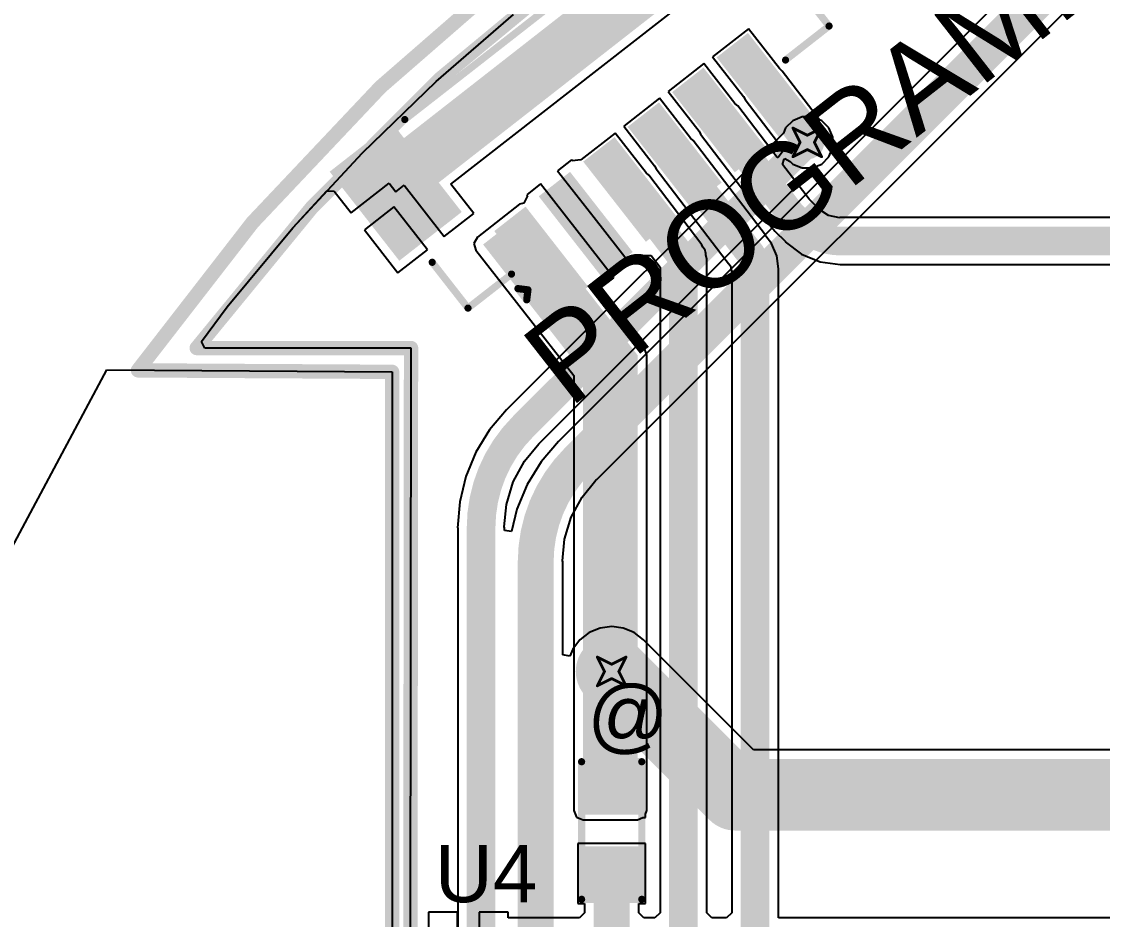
# Model space of a CAD drawing. Header units: millimetres. Extents: x -41 to 155, y -111 to 87.
# Drawn here: x -29.83 to -10.69, y 9.7 to 25.61 of the extents above; entities that cross this region are included whole.
import ezdxf

# ---------------------------------------------------------------- set-up
doc = ezdxf.new("R2010")
doc.units = ezdxf.units.MM
for name, color, linetype in [('BottomLayer', 5, 'Continuous'), ('DrillDrawing', 1, 'Continuous'), ('Mechanical1', 6, 'Continuous'), ('Mechanical2', 216, 'Continuous'), ('MultiLayer', 9, 'Continuous'), ('TopLayer', 1, 'Continuous'), ('TopOverlay', 2, 'Continuous'), ('TopPaste', 8, 'Continuous'), ('TopSolder', 216, 'Continuous'), ('ViaHoleLayer', 16, 'Continuous')]:
    doc.layers.add(name, color=color, linetype=linetype)
doc.styles.add('Arial', font='', dxfattribs={"height": 0.2})
doc.styles.get('Arial').set_extended_font_data('Arial')

# ---------------------------------------------------------------- blocks, each defined once
blk = doc.blocks.new('R___0603_37')
at = {"layer": 'TopLayer'}
for points in [[(-0.381, 0.444), (-0.381, -0.445), (-1.143, -0.445), (-1.143, 0.444)], [(1.143, 0.444), (1.143, -0.445), (0.381, -0.445), (0.381, 0.444)]]:
    blk.add_hatch(color=1, dxfattribs=at).paths.add_polyline_path(points)
at = {"layer": 'TopPaste'}
for points in [[(-0.381, 0.444), (-0.381, -0.445), (-1.143, -0.445), (-1.143, 0.444)], [(1.143, 0.444), (1.143, -0.445), (0.381, -0.445), (0.381, 0.444)]]:
    blk.add_hatch(color=8, dxfattribs=at).paths.add_polyline_path(points)
at = {"layer": 'TopSolder'}
for points in [[(-0.279, 0.546), (-0.279, -0.546), (-1.245, -0.546), (-1.245, 0.546)], [(1.245, 0.546), (1.245, -0.546), (0.279, -0.546), (0.279, 0.546)]]:
    blk.add_hatch(color=216, dxfattribs=at).paths.add_polyline_path(points)
at = {"layer": 'TopOverlay', "const_width": 0.127}
for points in [[(-1.219, 0.533), (1.219, 0.533)], [(-1.219, 0.533), (-1.219, -0.533)], [(1.219, 0.533), (1.219, -0.533)], [(-1.219, -0.533), (1.219, -0.533)]]:
    blk.add_lwpolyline(points, dxfattribs=at)
at = {"layer": 'TopOverlay', "const_width": 0.0635}
for points in [[(-1.251, 0.533, 1), (-1.187, 0.533, 1)], [(-1.251, 0.533, 1), (-1.187, 0.533, 1)], [(1.187, 0.533, 1), (1.251, 0.533, 1)], [(1.187, 0.533, 1), (1.251, 0.533, 1)], [(-1.251, -0.533, 1), (-1.187, -0.533, 1)], [(-1.251, -0.533, 1), (-1.187, -0.533, 1)], [(1.187, -0.533, 1), (1.251, -0.533, 1)], [(1.187, -0.533, 1), (1.251, -0.533, 1)]]:
    blk.add_lwpolyline(points, format="xyb", close=True, dxfattribs=at)
blk = doc.blocks.new('V________T______93')
at = {"layer": 'TopLayer'}
for points in [[(-4.4, 2.162), (-3.2, 2.162), (-3.2, 0.362), (-4.4, 0.362)], [(3.2, 2.162), (4.4, 2.162), (4.4, 0.362), (3.2, 0.362)], [(-2.75, -0.463), (-2.25, -0.463), (-2.25, -2.063), (-2.75, -2.063)], [(-1.75, -0.463), (-1.25, -0.463), (-1.25, -2.063), (-1.75, -2.063)], [(-0.75, -0.463), (-0.25, -0.463), (-0.25, -2.063), (-0.75, -2.063)], [(0.25, -0.463), (0.75, -0.463), (0.75, -2.063), (0.25, -2.063)], [(1.25, -0.463), (1.75, -0.463), (1.75, -2.063), (1.25, -2.063)], [(2.25, -0.463), (2.75, -0.463), (2.75, -2.063), (2.25, -2.063)]]:
    blk.add_hatch(color=1, dxfattribs=at).paths.add_polyline_path(points)
at = {"layer": 'TopPaste'}
for points in [[(-4.4, 2.162), (-3.2, 2.162), (-3.2, 0.362), (-4.4, 0.362)], [(3.2, 2.162), (4.4, 2.162), (4.4, 0.362), (3.2, 0.362)], [(-2.75, -0.463), (-2.25, -0.463), (-2.25, -2.063), (-2.75, -2.063)], [(-1.75, -0.463), (-1.25, -0.463), (-1.25, -2.063), (-1.75, -2.063)], [(-0.75, -0.463), (-0.25, -0.463), (-0.25, -2.063), (-0.75, -2.063)], [(0.25, -0.463), (0.75, -0.463), (0.75, -2.063), (0.25, -2.063)], [(1.25, -0.463), (1.75, -0.463), (1.75, -2.063), (1.25, -2.063)], [(2.25, -0.463), (2.75, -0.463), (2.75, -2.063), (2.25, -2.063)]]:
    blk.add_hatch(color=8, dxfattribs=at).paths.add_polyline_path(points)
at = {"layer": 'TopSolder'}
for points in [[(-4.502, 2.264), (-3.098, 2.264), (-3.098, 0.261), (-4.502, 0.261)], [(3.098, 2.264), (4.502, 2.264), (4.502, 0.261), (3.098, 0.261)], [(-2.852, -0.361), (-2.148, -0.361), (-2.148, -2.164), (-2.852, -2.164)], [(-1.852, -0.361), (-1.148, -0.361), (-1.148, -2.164), (-1.852, -2.164)], [(-0.852, -0.361), (-0.148, -0.361), (-0.148, -2.164), (-0.852, -2.164)], [(0.148, -0.361), (0.852, -0.361), (0.852, -2.164), (0.148, -2.164)], [(1.148, -0.361), (1.852, -0.361), (1.852, -2.164), (1.148, -2.164)], [(2.148, -0.361), (2.852, -0.361), (2.852, -2.164), (2.148, -2.164)]]:
    blk.add_hatch(color=216, dxfattribs=at).paths.add_polyline_path(points)
at = {"layer": 'TopOverlay', "const_width": 0.127}
for points in [[(-2.884, 2.173), (2.932, 2.173)], [(-4.059, -0.12), (-4.059, -1.15)], [(4.059, -0.12), (4.059, -1.15)], [(-4.059, -1.15), (-3.08, -1.15)], [(3.08, -1.15), (4.059, -1.15)], [(-3.15, -1.422), (-3.023, -1.549)], [(-3.15, -1.422), (-3.15, -1.676)], [(-3.15, -1.676), (-3.023, -1.549)]]:
    blk.add_lwpolyline(points, dxfattribs=at)
at = {"layer": 'TopOverlay', "const_width": 0.0635}
for points in [[(-2.916, 2.173, 1), (-2.853, 2.173, 1)], [(2.9, 2.173, 1), (2.964, 2.173, 1)], [(-4.091, -0.12, 1), (-4.027, -0.12, 1)], [(4.027, -0.12, 1), (4.091, -0.12, 1)], [(-4.091, -1.15, 1), (-4.027, -1.15, 1)], [(-4.091, -1.15, 1), (-4.027, -1.15, 1)], [(-3.112, -1.15, 1), (-3.049, -1.15, 1)], [(3.049, -1.15, 1), (3.112, -1.15, 1)], [(4.027, -1.15, 1), (4.091, -1.15, 1)], [(4.027, -1.15, 1), (4.091, -1.15, 1)], [(-3.181, -1.422, 1), (-3.118, -1.422, 1)], [(-3.181, -1.422, 1), (-3.118, -1.422, 1)], [(-3.054, -1.549, 1), (-2.991, -1.549, 1)], [(-3.054, -1.549, 1), (-2.991, -1.549, 1)], [(-3.181, -1.676, 1), (-3.118, -1.676, 1)], [(-3.181, -1.676, 1), (-3.118, -1.676, 1)]]:
    blk.add_lwpolyline(points, format="xyb", close=True, dxfattribs=at)

msp = doc.modelspace()

# ---------------------------------------------------------------- hatches: boundary and pattern name
at = {"layer": 'BottomLayer'}
h = msp.add_hatch(color=5, dxfattribs=at)
edge = h.paths.add_edge_path()
edge.add_arc((-15.915, 23.472), 0.3, 0, 360)
h = msp.add_hatch(color=5, dxfattribs=at)
edge = h.paths.add_edge_path()
edge.add_arc((-19.38, 14.097), 0.3, 0, 360)
at = {"layer": 'TopLayer'}
h = msp.add_hatch(color=1, dxfattribs=at)
edge = h.paths.add_edge_path()
edge.add_arc((-15.915, 23.472), 0.3, 0, 360)
for points in [[(-19.669, 19.117), (-18.921, 19.702), (-20.909, 22.247), (-21.658, 21.663)], [(-19.888, 11.633), (-18.921, 11.633), (-18.921, 19.702), (-19.888, 19.702)]]:
    msp.add_hatch(color=1, dxfattribs=at).paths.add_polyline_path(points)
h = msp.add_hatch(color=1, dxfattribs=at)
edge = h.paths.add_edge_path()
edge.add_arc((-19.38, 14.097), 0.3, 0, 360)
at = {"layer": 'ViaHoleLayer'}
h = msp.add_hatch(color=16, dxfattribs=at)
edge = h.paths.add_edge_path()
edge.add_arc((-15.915, 23.472), 0.15, 0, 360)
h = msp.add_hatch(color=16, dxfattribs=at)
edge = h.paths.add_edge_path()
edge.add_arc((-19.38, 14.097), 0.15, 0, 360)

# ---------------------------------------------------------------- linework, layer by layer
at = {"layer": 'BottomLayer'}
for p, q in [((-10.361, 28.133), (-20.321, 18.173)), ((-19.644, 17.496), (-9.31, 27.829)), ((-22.491, 24.551), (-21.119, 25.741)), ((-23.797, 23.288), (-22.491, 24.551)), ((-16.171, 23.856), (-16.298, 23.728)), ((-16.004, 23.924), (-16.171, 23.856)), ((-15.825, 23.924), (-16.004, 23.924)), ((-15.658, 23.856), (-15.825, 23.924)), ((-15.531, 23.728), (-15.658, 23.856)), ((-16.336, 23.637), (-21.243, 18.73)), ((-16.298, 23.728), (-16.336, 23.637)), ((-15.462, 23.562), (-15.531, 23.728)), ((-15.462, 23.382), (-15.462, 23.562)), ((-15.531, 23.216), (-15.462, 23.382)), ((-25.031, 21.956), (-23.797, 23.288)), ((-15.658, 23.089), (-15.531, 23.216)), ((-20.657, 18.144), (-15.75, 23.051)), ((-15.75, 23.051), (-15.658, 23.089)), ((-26.192, 20.558), (-25.031, 21.956)), ((-26.648, 19.942), (-26.192, 20.558)), ((-26.591, 19.828), (-26.648, 19.942)), ((-22.935, 19.828), (-26.591, 19.828)), ((-22.978, -19.433), (-22.935, 19.828)), ((-21.244, 18.731), (-21.545, 18.378)), ((-21.243, 18.73), (-21.244, 18.731)), ((-21.545, 18.378), (-21.787, 17.983)), ((-20.926, 17.825), (-20.672, 18.133)), ((-20.672, 18.133), (-20.657, 18.144)), ((-20.321, 18.173), (-20.629, 17.813)), ((-20.321, 18.173), (-20.321, 18.173)), ((-21.787, 17.983), (-21.965, 17.554)), ((-21.123, 17.456), (-20.926, 17.825)), ((-20.629, 17.813), (-20.877, 17.409)), ((-21.965, 17.554), (-22.073, 17.103)), ((-21.244, 17.057), (-21.123, 17.456)), ((-19.905, 17.187), (-19.662, 17.484)), ((-19.662, 17.484), (-19.644, 17.496)), ((-20.877, 17.409), (-21.058, 16.972)), ((-22.073, 17.103), (-22.109, 16.641)), ((-21.283, 16.659), (-21.244, 17.057)), ((-20.096, 16.83), (-19.905, 17.187)), ((-21.058, 16.972), (-21.152, 16.578)), ((-20.214, 16.442), (-20.096, 16.83)), ((-22.109, 16.641), (-22.108, 16.641)), ((-22.108, 16.641), (-22.108, 5.285)), ((-21.279, 16.641), (-21.283, 16.659)), ((-21.279, 16.593), (-21.279, 16.641)), ((-21.152, 16.578), (-21.279, 16.593)), ((-20.252, 16.06), (-20.214, 16.442)), ((-20.247, 16.039), (-20.252, 16.06)), ((-20.247, 14.393), (-20.247, 16.039)), ((-19.777, 14.785), (-19.942, 14.659)), ((-19.586, 14.864), (-19.777, 14.785)), ((-19.38, 14.891), (-19.586, 14.864)), ((-19.175, 14.864), (-19.38, 14.891)), ((-18.983, 14.785), (-19.175, 14.864)), ((-18.819, 14.659), (-18.983, 14.785)), ((-19.942, 14.659), (-20.068, 14.494)), ((-16.867, 12.707), (-18.819, 14.659)), ((-20.12, 14.368), (-20.247, 14.393)), ((-20.068, 14.494), (-20.12, 14.368)), ((-7.365, 12.707), (-16.867, 12.707))]:
    msp.add_line(p, q, dxfattribs=at)
for points, const_width in [([(-19.982, 17.835), (-9.649, 28.168)], 0.635), ([(-20.95, 18.437), (-15.915, 23.472)], 0.508), ([(-21.694, 5.285), (-21.694, 16.641)], 0.508), ([(-20.726, 5.988), (-20.726, 16.039)], 0.635), ([(-19.38, 14.097), (-17.196, 11.913)], 1.27), ([(-17.196, 11.913), (-7.036, 11.913)], 1.27)]:
    msp.add_lwpolyline(points, dxfattribs=dict(at, const_width=const_width))
for points, const_width in [([(-16.042, 23.472, 1), (-15.788, 23.472, 1)], 0.254), ([(-21.077, 18.437, 1), (-20.823, 18.437, 1)], 0.254), ([(-21.077, 18.437, 1), (-20.823, 18.437, 1)], 0.254), ([(-20.141, 17.835, 1), (-19.824, 17.835, 1)], 0.318), ([(-20.141, 17.835, 1), (-19.824, 17.835, 1)], 0.318), ([(-21.821, 16.641, 1), (-21.567, 16.641, 1)], 0.254), ([(-21.821, 16.641, 1), (-21.567, 16.641, 1)], 0.254), ([(-20.885, 16.039, 1), (-20.568, 16.039, 1)], 0.318), ([(-20.885, 16.039, 1), (-20.568, 16.039, 1)], 0.318), ([(-19.698, 14.097, 1), (-19.063, 14.097, 1)], 0.635), ([(-17.513, 11.913, 1), (-16.878, 11.913, 1)], 0.635), ([(-17.513, 11.913, 1), (-16.878, 11.913, 1)], 0.635)]:
    msp.add_lwpolyline(points, format="xyb", close=True, dxfattribs=dict(at, const_width=const_width))
for points, const_width in [([(-21.694, 16.641, -0.198912), (-20.95, 18.437)], 0.508), ([(-20.726, 16.039, -0.198912), (-19.982, 17.835)], 0.635)]:
    msp.add_lwpolyline(points, format="xyb", dxfattribs=dict(at, const_width=const_width))
at = {"layer": 'DrillDrawing', "const_width": 0.0508}
for points in [[(-16.169, 23.726), (-15.915, 23.599)], [(-16.169, 23.726), (-16.042, 23.472)], [(-15.915, 23.599), (-15.661, 23.726)], [(-15.788, 23.472), (-15.661, 23.726)], [(-16.169, 23.218), (-16.042, 23.472)], [(-16.169, 23.218), (-15.915, 23.345)], [(-15.915, 23.345), (-15.661, 23.218)], [(-15.788, 23.472), (-15.661, 23.218)], [(-19.634, 14.351), (-19.38, 14.224)], [(-19.634, 14.351), (-19.507, 14.097)], [(-19.38, 14.224), (-19.126, 14.351)], [(-19.253, 14.097), (-19.126, 14.351)], [(-19.634, 13.843), (-19.507, 14.097)], [(-19.634, 13.843), (-19.38, 13.97)], [(-19.38, 13.97), (-19.126, 13.843)], [(-19.253, 14.097), (-19.126, 13.843)]]:
    msp.add_lwpolyline(points, dxfattribs=at)
at = {"layer": 'DrillDrawing', "const_width": 0.0254}
for points in [[(-16.181, 23.726, 1), (-16.156, 23.726, 1)], [(-16.181, 23.726, 1), (-16.156, 23.726, 1)], [(-15.673, 23.726, 1), (-15.648, 23.726, 1)], [(-15.673, 23.726, 1), (-15.648, 23.726, 1)], [(-15.927, 23.599, 1), (-15.902, 23.599, 1)], [(-15.927, 23.599, 1), (-15.902, 23.599, 1)], [(-16.054, 23.472, 1), (-16.029, 23.472, 1)], [(-16.054, 23.472, 1), (-16.029, 23.472, 1)], [(-15.927, 23.345, 1), (-15.902, 23.345, 1)], [(-15.927, 23.345, 1), (-15.902, 23.345, 1)], [(-15.8, 23.472, 1), (-15.775, 23.472, 1)], [(-15.8, 23.472, 1), (-15.775, 23.472, 1)], [(-16.181, 23.218, 1), (-16.156, 23.218, 1)], [(-16.181, 23.218, 1), (-16.156, 23.218, 1)], [(-15.673, 23.218, 1), (-15.648, 23.218, 1)], [(-15.673, 23.218, 1), (-15.648, 23.218, 1)], [(-19.647, 14.351, 1), (-19.622, 14.351, 1)], [(-19.647, 14.351, 1), (-19.622, 14.351, 1)], [(-19.139, 14.351, 1), (-19.113, 14.351, 1)], [(-19.139, 14.351, 1), (-19.113, 14.351, 1)], [(-19.393, 14.224, 1), (-19.367, 14.224, 1)], [(-19.393, 14.224, 1), (-19.367, 14.224, 1)], [(-19.52, 14.097, 1), (-19.494, 14.097, 1)], [(-19.52, 14.097, 1), (-19.494, 14.097, 1)], [(-19.393, 13.97, 1), (-19.367, 13.97, 1)], [(-19.393, 13.97, 1), (-19.367, 13.97, 1)], [(-19.266, 14.097, 1), (-19.241, 14.097, 1)], [(-19.266, 14.097, 1), (-19.241, 14.097, 1)], [(-19.647, 13.843, 1), (-19.622, 13.843, 1)], [(-19.647, 13.843, 1), (-19.622, 13.843, 1)], [(-19.139, 13.843, 1), (-19.113, 13.843, 1)], [(-19.139, 13.843, 1), (-19.113, 13.843, 1)]]:
    msp.add_lwpolyline(points, format="xyb", close=True, dxfattribs=at)
at = {"layer": 'Mechanical1', "const_width": 0.254}
msp.add_lwpolyline([(-26.733, 19.828, -3.064051), (-27.016, -19.427)], format="xyb", dxfattribs=at)
for points in [[(-26.733, 19.828), (-22.935, 19.828)], [(-22.978, -19.433), (-22.935, 19.828)]]:
    msp.add_lwpolyline(points, dxfattribs=at)
at = {"layer": 'Mechanical1', "const_width": 0.127}
for points in [[(-26.796, 19.828, 1), (-26.669, 19.828, 1)], [(-26.796, 19.828, 1), (-26.669, 19.828, 1)], [(-22.998, 19.828, 1), (-22.871, 19.828, 1)], [(-22.998, 19.828, 1), (-22.871, 19.828, 1)]]:
    msp.add_lwpolyline(points, format="xyb", close=True, dxfattribs=at)
at = {"layer": 'Mechanical2', "const_width": 0.254}
msp.add_lwpolyline([(-27.773, 19.435, -3.216016), (-28.067, -19.008)], format="xyb", dxfattribs=at)
at = {"layer": 'Mechanical2', "const_width": 0.127}
for points in [[(-27.837, 19.435, 1), (-27.71, 19.435, 1)], [(-27.833, 19.432, 1), (-27.706, 19.432, 1)], [(-23.334, 19.406, 1), (-23.207, 19.406, 1)], [(-23.334, 19.406, 1), (-23.207, 19.406, 1)]]:
    msp.add_lwpolyline(points, format="xyb", close=True, dxfattribs=at)
at = {"layer": 'Mechanical2', "const_width": 0.254}
for points in [[(-27.769, 19.432), (-23.27, 19.406)], [(-23.27, 19.406), (-23.266, -19.025)]]:
    msp.add_lwpolyline(points, dxfattribs=at)
at = {"layer": 'MultiLayer'}
for p, q in [((-30.503, 15.369), (-28.327, 19.44)), ((-28.327, 19.44), (-23.27, 19.406)), ((-23.27, 19.406), (-23.271, -19.031))]:
    msp.add_line(p, q, dxfattribs=at)
at = {"layer": 'TopLayer'}
for p, q in [((-22.227, 22.729), (-17.584, 26.357)), ((-16.957, 25.484), (-17.591, 24.988)), ((-16.407, 24.78), (-16.957, 25.484)), ((-17.591, 24.988), (-17.043, 24.286)), ((-17.745, 24.868), (-18.379, 24.373)), ((-17.195, 24.164), (-17.745, 24.868)), ((-16.358, 24.737), (-16.407, 24.78)), ((-15.699, 23.872), (-16.358, 24.737)), ((-18.379, 24.373), (-17.831, 23.671)), ((-18.533, 24.253), (-19.167, 23.757)), ((-17.983, 23.549), (-18.533, 24.253)), ((-17.146, 24.121), (-17.195, 24.164)), ((-17.043, 24.286), (-17.017, 24.234)), ((-17.017, 24.234), (-16.367, 23.382)), ((-16.447, 23.204), (-17.146, 24.121)), ((-19.167, 23.757), (-18.619, 23.055)), ((-15.658, 23.856), (-15.699, 23.872)), ((-15.531, 23.728), (-15.658, 23.856)), ((-19.321, 23.637), (-19.929, 23.162)), ((-18.771, 22.933), (-19.321, 23.637)), ((-17.831, 23.671), (-17.805, 23.619)), ((-17.805, 23.619), (-16.525, 21.94)), ((-15.462, 23.562), (-15.531, 23.728)), ((-15.462, 23.382), (-15.462, 23.562)), ((-17.934, 23.506), (-17.983, 23.549)), ((-16.654, 21.827), (-17.934, 23.506)), ((-16.367, 23.382), (-16.343, 23.324)), ((-15.531, 23.216), (-15.462, 23.382)), ((-16.43, 23.203), (-16.447, 23.204)), ((-16.343, 23.324), (-16.43, 23.203)), ((-16.352, 23.081), (-16.326, 23.174)), ((-16.326, 23.174), (-16.309, 23.188)), ((-16.309, 23.188), (-16.218, 23.136)), ((-15.658, 23.089), (-15.531, 23.216)), ((-20.092, 23.164), (-20.339, 22.971)), ((-20.079, 23.147), (-20.092, 23.164)), ((-19.929, 23.162), (-20.079, 23.147)), ((-18.619, 23.055), (-18.593, 23.003)), ((-18.593, 23.003), (-17.354, 21.378)), ((-15.883, 22.465), (-16.352, 23.081)), ((-16.218, 23.136), (-16.171, 23.089)), ((-16.171, 23.089), (-16.004, 23.02)), ((-16.004, 23.02), (-15.825, 23.02)), ((-15.825, 23.02), (-15.658, 23.089)), ((-20.339, 22.971), (-19.69, 22.14)), ((-18.722, 22.89), (-18.771, 22.933)), ((-17.783, 21.659), (-18.722, 22.89)), ((-25.031, 21.956), (-24.424, 22.611)), ((-24.424, 22.611), (-24.297, 22.606)), ((-24.297, 22.606), (-23.997, 22.221)), ((-23.997, 22.221), (-23.324, 22.747)), ((-23.324, 22.747), (-23.207, 22.597)), ((-23.207, 22.597), (-23.057, 22.714)), ((-23.057, 22.714), (-22.346, 21.805)), ((-21.823, 22.213), (-22.227, 22.729)), ((-20.639, 22.736), (-20.886, 22.543)), ((-19.99, 21.906), (-20.639, 22.736)), ((-20.873, 22.527), (-20.934, 22.398)), ((-20.886, 22.543), (-20.873, 22.527)), ((-15.716, 22.299), (-15.883, 22.465)), ((-23.24, 22.329), (-23.762, 21.921)), ((-22.646, 21.57), (-23.24, 22.329)), ((-21.011, 22.377), (-21.759, 21.793)), ((-20.934, 22.398), (-21.011, 22.377)), ((-21.011, 22.377), (-21.011, 22.377)), ((-15.708, 22.286), (-15.716, 22.299)), ((-15.541, 22.175), (-15.708, 22.286)), ((-22.346, 21.805), (-21.823, 22.213)), ((-19.69, 22.14), (-19.041, 21.31)), ((-15.345, 22.136), (-15.541, 22.175)), ((-15.33, 22.139), (-15.345, 22.136)), ((-8.4, 22.139), (-15.33, 22.139)), ((-26.192, 20.558), (-25.031, 21.956)), ((-23.762, 21.921), (-23.169, 21.162)), ((-19.341, 21.075), (-19.99, 21.906)), ((-16.525, 21.94), (-16.504, 21.922)), ((-16.504, 21.922), (-16.488, 21.899)), ((-16.488, 21.899), (-16.302, 21.713)), ((-21.759, 21.793), (-21.821, 21.683)), ((-21.821, 21.683), (-21.821, 21.683)), ((-21.821, 21.683), (-21.787, 21.561)), ((-17.763, 21.617), (-17.783, 21.659)), ((-16.646, 21.81), (-16.654, 21.827)), ((-16.546, 21.681), (-16.646, 21.81)), ((-16.455, 21.462), (-16.546, 21.681)), ((-16.302, 21.713), (-16.305, 21.71)), ((-16.305, 21.71), (-16.019, 21.491)), ((-16.302, 21.713), (-16.302, 21.713)), ((-23.169, 21.162), (-22.646, 21.57)), ((-21.787, 21.561), (-21.787, 21.561)), ((-21.787, 21.561), (-20.053, 19.341)), ((-19.041, 21.31), (-18.839, 21.467)), ((-18.839, 21.467), (-18.679, 21.467)), ((-18.679, 21.467), (-18.523, 21.262)), ((-17.726, 21.562), (-17.763, 21.617)), ((-17.719, 21.528), (-17.726, 21.562)), ((-17.712, 21.513), (-17.719, 21.528)), ((-17.71, 21.482), (-17.712, 21.513)), ((-17.694, 21.404), (-17.71, 21.482)), ((-16.425, 21.23), (-16.455, 21.462)), ((-16.019, 21.491), (-15.687, 21.353)), ((-18.523, 21.262), (-18.523, 9.818)), ((-17.694, 9.818), (-17.694, 21.404)), ((-17.354, 21.378), (-17.313, 21.325)), ((-17.313, 21.325), (-17.276, 21.283)), ((-17.276, 21.283), (-17.253, 21.166)), ((-15.687, 21.353), (-15.33, 21.306)), ((-15.33, 21.306), (-15.33, 21.31)), ((-15.33, 21.31), (-8.4, 21.31)), ((-19.588, 20.882), (-19.341, 21.075)), ((-17.253, 21.166), (-17.253, 9.818)), ((-16.424, 21.227), (-16.425, 21.23)), ((-16.424, 9.73), (-16.424, 21.227)), ((-19.547, 20.772), (-19.588, 20.882)), ((-18.791, 19.804), (-19.547, 20.772)), ((-26.648, 19.942), (-26.192, 20.558)), ((-26.591, 19.828), (-26.648, 19.942)), ((-22.935, 19.828), (-26.591, 19.828)), ((-22.978, -19.433), (-22.935, 19.828)), ((-18.776, 19.752), (-18.791, 19.804)), ((-18.791, 19.804), (-18.791, 19.804)), ((-18.756, 19.702), (-18.776, 19.752)), ((-18.756, 11.633), (-18.756, 19.702)), ((-20.053, 19.341), (-20.053, 11.633)), ((-20.053, 11.633), (-20.005, 11.517)), ((-20.005, 11.517), (-19.888, 11.468)), ((-18.921, 11.468), (-18.829, 11.506)), ((-18.829, 11.506), (-18.783, 11.506)), ((-18.783, 11.566), (-18.756, 11.633)), ((-18.783, 11.506), (-18.783, 11.566)), ((-19.888, 11.468), (-18.921, 11.468)), ((-18.783, 11.049), (-19.977, 11.049)), ((-19.977, 11.049), (-19.977, 9.982)), ((-18.783, 9.982), (-18.783, 11.049)), ((-19.977, 9.982), (-19.859, 9.982)), ((-19.859, 9.982), (-19.859, 9.818)), ((-18.9, 9.818), (-18.9, 9.982)), ((-18.9, 9.982), (-18.783, 9.982)), ((-22.109, 9.83), (-22.623, 9.83)), ((-22.623, 9.83), (-22.623, 9.017)), ((-22.109, 9.017), (-22.109, 9.83)), ((-21.215, 9.83), (-21.728, 9.83)), ((-21.728, 9.83), (-21.728, 8.826)), ((-21.215, 9.729), (-21.215, 9.83)), ((-19.859, 9.818), (-19.948, 9.729)), ((-18.81, 9.729), (-18.9, 9.818)), ((-18.523, 9.818), (-18.613, 9.729)), ((-17.604, 9.729), (-17.694, 9.818)), ((-17.253, 9.818), (-17.343, 9.729)), ((-20.108, 9.729), (-21.215, 9.729)), ((-20.046, 9.729), (-20.108, 9.729)), ((-19.948, 9.729), (-20.046, 9.729)), ((-18.613, 9.729), (-18.81, 9.729)), ((-17.552, 9.729), (-17.604, 9.729)), ((-17.441, 9.729), (-17.552, 9.729)), ((-17.343, 9.729), (-17.441, 9.729)), ((-16.297, 9.729), (-16.424, 9.73)), ((-16.236, 9.729), (-16.297, 9.729)), ((-16.109, 9.729), (-16.236, 9.729)), ((-15.028, 9.729), (-16.109, 9.729)), ((-14.966, 9.729), (-15.028, 9.729)), ((-14.839, 9.729), (-14.966, 9.729)), ((-13.758, 9.729), (-14.839, 9.729)), ((-13.631, 9.729), (-13.758, 9.729)), ((-13.569, 9.729), (-13.631, 9.729)), ((-12.488, 9.729), (-13.569, 9.729)), ((-12.426, 9.729), (-12.488, 9.729)), ((-12.299, 9.729), (-12.426, 9.729)), ((-11.218, 9.729), (-12.299, 9.729)), ((-11.091, 9.729), (-11.218, 9.729)), ((-11.029, 9.729), (-11.091, 9.729)), ((-9.948, 9.729), (-11.029, 9.729))]:
    msp.add_line(p, q, dxfattribs=at)
for points, const_width in [([(-23.226, 22.784), (-17.395, 27.34)], 1), ([(-16.688, 24.486), (-15.915, 23.472)], 0.508), ([(-17.476, 23.87), (-16.195, 22.192)], 0.508), ([(-18.264, 23.254), (-16.983, 21.576)], 0.508), ([(-23.226, 22.784), (-23.207, 22.597)], 1), ([(-23.207, 22.597), (-23.022, 22.412)], 1), ([(-19.052, 22.639), (-18.112, 21.407)], 0.508), ([(-16.195, 22.192), (-16.009, 22.006)], 0.508), ([(-15.33, 21.724), (-8.4, 21.724)], 0.508), ([(-18.112, 21.407), (-18.109, 21.404)], 0.508), ([(-18.109, 8.826), (-18.109, 21.404)], 0.508), ([(-16.839, 8.826), (-16.839, 21.227)], 0.508), ([(-19.38, 10.516), (-19.379, 10.515)], 0.635), ([(-19.379, 8.827), (-19.379, 10.515)], 0.635)]:
    msp.add_lwpolyline(points, dxfattribs=dict(at, const_width=const_width))
for points, const_width in [([(-16.815, 24.486, 1), (-16.561, 24.486, 1)], 0.254), ([(-17.603, 23.87, 1), (-17.349, 23.87, 1)], 0.254), ([(-16.042, 23.472, 1), (-15.788, 23.472, 1)], 0.254), ([(-18.391, 23.254, 1), (-18.137, 23.254, 1)], 0.254), ([(-23.476, 22.784, 1), (-22.976, 22.784, 1)], 0.5), ([(-23.476, 22.784, 1), (-22.976, 22.784, 1)], 0.5), ([(-23.457, 22.597, 1), (-22.957, 22.597, 1)], 0.5), ([(-23.457, 22.597, 1), (-22.957, 22.597, 1)], 0.5), ([(-23.272, 22.412, 1), (-22.772, 22.412, 1)], 0.5), ([(-19.179, 22.639, 1), (-18.925, 22.639, 1)], 0.254), ([(-16.322, 22.192, 1), (-16.068, 22.192, 1)], 0.254), ([(-16.322, 22.192, 1), (-16.068, 22.192, 1)], 0.254), ([(-16.136, 22.006, 1), (-15.882, 22.006, 1)], 0.254), ([(-16.136, 22.006, 1), (-15.882, 22.006, 1)], 0.254), ([(-15.457, 21.724, 1), (-15.203, 21.724, 1)], 0.254), ([(-15.457, 21.724, 1), (-15.203, 21.724, 1)], 0.254), ([(-18.239, 21.407, 1), (-17.985, 21.407, 1)], 0.254), ([(-18.239, 21.407, 1), (-17.985, 21.407, 1)], 0.254), ([(-18.236, 21.404, 1), (-17.982, 21.404, 1)], 0.254), ([(-18.236, 21.404, 1), (-17.982, 21.404, 1)], 0.254), ([(-17.11, 21.576, 1), (-16.856, 21.576, 1)], 0.254), ([(-17.11, 21.576, 1), (-16.856, 21.576, 1)], 0.254), ([(-16.966, 21.227, 1), (-16.712, 21.227, 1)], 0.254), ([(-16.966, 21.227, 1), (-16.712, 21.227, 1)], 0.254), ([(-19.539, 10.516, 1), (-19.221, 10.516, 1)], 0.318), ([(-19.538, 10.515, 1), (-19.221, 10.515, 1)], 0.318), ([(-19.538, 10.515, 1), (-19.221, 10.515, 1)], 0.318)]:
    msp.add_lwpolyline(points, format="xyb", close=True, dxfattribs=dict(at, const_width=const_width))
at = {"layer": 'TopLayer', "const_width": 0.508}
for points in [[(-15.33, 21.724, -0.198912), (-16.009, 22.006)], [(-16.983, 21.576, -0.198912), (-16.839, 21.227)]]:
    msp.add_lwpolyline(points, format="xyb", dxfattribs=at)

# ---------------------------------------------------------------- block references
for name, p, rotation in [('V________T______93', (-19.435, 23.941), 38), ('R___0603_37', (-19.38, 11.278), 90)]:
    msp.add_blockref(name, p, dxfattribs=dict(rotation=rotation))

# ---------------------------------------------------------------- texts
at = {"layer": 'TopOverlay', "style": 'Arial'}
msp.add_text('PROGRAM.', height=1.524, rotation=38, dxfattribs=at).set_placement((-20.133, 18.745))
for s, p in [('@', (-19.812, 12.825)), ('U4', (-22.513, 10.008))]:
    msp.add_text(s, height=1.016, dxfattribs=at).set_placement(p)

doc.saveas('drawing.dxf')
